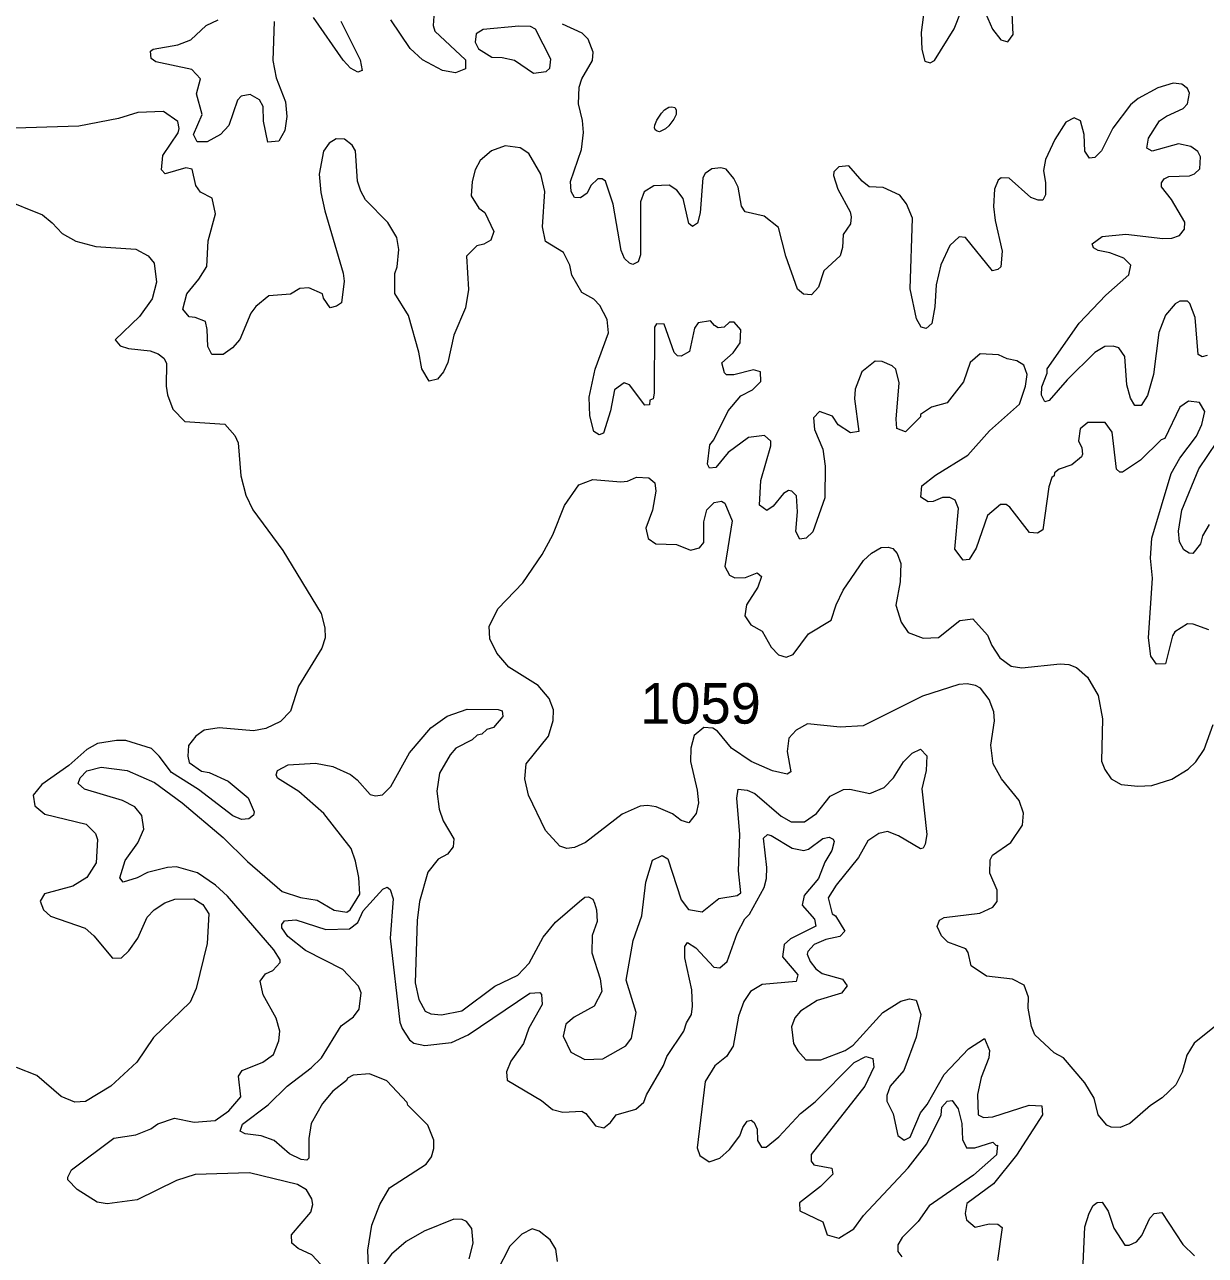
# Model space of a CAD drawing. Header units: kilometres. Extents: x 178.1 to 232.4, y 8228.7 to 8284.8.
# Drawn here: x 201.707 to 206.371, y 8246.606 to 8251.467 of the extents above; entities that cross this region are included whole.
import ezdxf

# ---------------------------------------------------------------- set-up
doc = ezdxf.new("R2010")
doc.units = ezdxf.units.KM
for name, color, linetype in [('1', 7, 'Continuous'), ('2', 7, 'Continuous'), ('21', 7, 'Continuous')]:
    doc.layers.add(name, color=color, linetype=linetype)
doc.styles.add('dgn002', font='dgn002.shx')

msp = doc.modelspace()

# ---------------------------------------------------------------- linework, layer by layer
at = {"layer": '1', "color": 5, "linetype": 'Continuous', "lineweight": 13, "flags": 128}
for points in [[(203.7168, 8251.2755), (203.7673, 8251.2814), (203.7813, 8251.2951), (203.7853, 8251.3308), (203.7248, 8251.4494), (203.7056, 8251.4597), (203.6593, 8251.4612), (203.5178, 8251.4479), (203.4903, 8251.4303), (203.4869, 8251.3981), (203.4994, 8251.3715), (203.5527, 8251.3381), (203.5928, 8251.3378), (203.6423, 8251.3263), (203.7168, 8251.2755)], [(202.2614, 8250.8777), (202.2477, 8250.893), (202.2527, 8250.9506), (202.3127, 8251.039), (202.3176, 8251.0568), (202.3124, 8251.084), (202.2552, 8251.1235), (202.1542, 8251.1202), (202.0776, 8251.0962), (201.921, 8251.0666), (201.6265, 8251.0564)], [(204.1759, 8249.9659), (204.1566, 8249.9638), (204.0964, 8250.0441), (204.0747, 8250.0519), (204.0375, 8250.0246), (204.0216, 8249.9412), (203.9939, 8249.8528), (203.977, 8249.847), (203.9555, 8249.8605), (203.9394, 8249.9221), (203.9375, 8249.9956), (203.9609, 8250.1057), (204.0129, 8250.2491), (204.0084, 8250.3027), (203.9785, 8250.3582), (203.955, 8250.3831), (203.9086, 8250.4091), (203.868, 8250.4773), (203.86, 8250.5165), (203.8356, 8250.5668), (203.7649, 8250.6105), (203.7532, 8250.6679), (203.7612, 8250.8075), (203.7454, 8250.877), (203.6991, 8250.9586), (203.6638, 8250.9799), (203.6048, 8250.9888), (203.5508, 8250.969), (203.5057, 8250.9298), (203.4865, 8250.8934), (203.4747, 8250.8472), (203.4703, 8250.7914), (203.5009, 8250.7427), (203.5243, 8250.7249), (203.5597, 8250.6499), (203.5482, 8250.6163), (203.5203, 8250.6003), (203.4927, 8250.5933), (203.4524, 8250.5531), (203.46, 8250.4203), (203.4483, 8250.3479), (203.4029, 8250.2406), (203.3782, 8250.133), (203.3617, 8250.0959), (203.3375, 8250.0671), (203.3047, 8250.0593), (203.2758, 8250.1075), (203.2644, 8250.1734), (203.2234, 8250.3182), (203.1689, 8250.4053), (203.1689, 8250.4839), (203.1786, 8250.5101), (203.1851, 8250.5793), (203.177, 8250.6256), (203.1419, 8250.685), (203.0532, 8250.7753), (203.0343, 8250.8089), (203.022, 8250.8488), (203.0139, 8250.9685), (203.0008, 8250.9904), (202.9702, 8251.0146), (202.9369, 8251.0165), (202.9093, 8250.9989), (202.8871, 8250.9666), (202.8709, 8250.8761), (202.8772, 8250.8046), (202.8921, 8250.7312), (202.9649, 8250.4852), (202.9695, 8250.4532), (202.9591, 8250.3681), (202.9393, 8250.3549), (202.9137, 8250.349), (202.8875, 8250.3865), (202.8833, 8250.4032), (202.8297, 8250.4273), (202.7944, 8250.4243), (202.7566, 8250.4029), (202.6718, 8250.396), (202.6207, 8250.3535), (202.5999, 8250.3278), (202.5563, 8250.2231), (202.5285, 8250.1906), (202.4911, 8250.1646), (202.4463, 8250.1642), (202.43, 8250.1959), (202.4284, 8250.2629), (202.4213, 8250.2939), (202.3803, 8250.3102), (202.3569, 8250.3128), (202.3313, 8250.3433), (202.3472, 8250.4039), (202.3946, 8250.4615), (202.4263, 8250.5117), (202.4316, 8250.6127), (202.4608, 8250.7199)], [(202.3681, 8250.8967), (202.3441, 8250.9012), (202.2614, 8250.8777)], [(202.4608, 8250.7199), (202.4476, 8250.7812), (202.402, 8250.8048), (202.3831, 8250.8311), (202.3681, 8250.8967)], [(204.2333, 8250.2839), (204.2024, 8250.2853), (204.1953, 8250.2718), (204.1943, 8250.0112), (204.1893, 8249.989)], [(205.3957, 8249.5553), (205.3826, 8249.5889), (205.3612, 8249.5994), (205.3333, 8249.5996), (205.2961, 8249.5836), (205.2768, 8249.5821), (205.2466, 8249.6), (205.2511, 8249.645), (205.3054, 8249.6875), (205.4326, 8249.7665), (205.519, 8249.8626), (205.6372, 8249.9684), (205.6606, 8250.0384), (205.6672, 8250.0856), (205.6545, 8250.1218), (205.6262, 8250.1393), (205.5878, 8250.1465), (205.5538, 8250.1623), (205.4819, 8250.1668), (205.4422, 8250.1328), (205.4159, 8250.0564), (205.3507, 8249.9733), (205.2889, 8249.9566), (205.2464, 8249.9269), (205.2456, 8249.9175), (205.1861, 8249.8586), (205.1521, 8249.8714), (205.1491, 8249.9091), (205.162, 8250.0516), (205.148, 8250.106), (205.1337, 8250.1199), (205.0943, 8250.1366), (205.0662, 8250.1374), (205.0137, 8250.096), (204.9879, 8250.0268), (204.9845, 8249.989), (205.002, 8249.8601), (204.9697, 8249.8551), (204.9209, 8249.8859), (204.8984, 8249.9205), (204.8473, 8249.9396), (204.8234, 8249.9143), (204.8268, 8249.8674), (204.8599, 8249.7905), (204.8691, 8249.7231), (204.8674, 8249.5977), (204.8199, 8249.4638), (204.7939, 8249.439), (204.7696, 8249.4354), (204.754, 8249.4648), (204.7605, 8249.5433), (204.7557, 8249.6062), (204.7372, 8249.6242), (204.7244, 8249.6271), (204.7047, 8249.6155), (204.6644, 8249.5648), (204.6384, 8249.5479), (204.6095, 8249.5691), (204.6145, 8249.6668), (204.6551, 8249.8028), (204.6548, 8249.8217), (204.6296, 8249.8447), (204.5664, 8249.8364), (204.4867, 8249.7769), (204.4375, 8249.7184), (204.4127, 8249.7147), (204.404, 8249.7316), (204.4134, 8249.8069), (204.4293, 8249.8268), (204.486, 8249.9411), (204.5359, 8250.0008), (204.5816, 8250.0249), (204.6155, 8250.0581), (204.6138, 8250.096), (204.5857, 8250.1038), (204.5079, 8250.0836), (204.4799, 8250.0837), (204.4718, 8250.0917), (204.461, 8250.1307), (204.5052, 8250.1709), (204.5334, 8250.2104), (204.5364, 8250.2613), (204.51, 8250.2922), (204.4917, 8250.292), (204.4704, 8250.2716), (204.4471, 8250.2697), (204.4314, 8250.2782), (204.4168, 8250.2972), (204.3674, 8250.2891), (204.3534, 8250.2678), (204.3338, 8250.176), (204.3006, 8250.1578), (204.2865, 8250.1595), (204.2726, 8250.1722), (204.2333, 8250.2839)], [(204.1893, 8249.989), (204.1764, 8249.9843), (204.1759, 8249.9659)], [(206.3843, 8249.0765), (206.3225, 8249.0991), (206.3002, 8249.1008), (206.2508, 8249.0685), (206.242, 8249.0531), (206.2144, 8248.9426), (206.1786, 8248.9415), (206.1561, 8248.9727), (206.1465, 8249.0449), (206.1627, 8249.2813), (206.1547, 8249.3603), (206.1593, 8249.4383), (206.2356, 8249.6942), (206.2703, 8249.7546), (206.3368, 8249.841), (206.3571, 8249.8877), (206.3686, 8249.9389), (206.348, 8249.9749), (206.3051, 8249.9797), (206.2699, 8249.9566), (206.2109, 8249.8325), (206.1971, 8249.8277), (206.1145, 8249.7474), (206.0434, 8249.6996), (206.0339, 8249.699), (206.0206, 8249.7109), (206.0032, 8249.8574), (205.9751, 8249.896), (205.9072, 8249.8953), (205.8772, 8249.87), (205.8701, 8249.8234), (205.8832, 8249.7955), (205.8861, 8249.77), (205.8816, 8249.7599), (205.8441, 8249.7287), (205.7937, 8249.7116), (205.7752, 8249.6971), (205.7738, 8249.685), (205.7641, 8249.6788), (205.7529, 8249.6416), (205.7296, 8249.4714), (205.7078, 8249.4583), (205.6763, 8249.4615), (205.5994, 8249.5605), (205.5844, 8249.5715), (205.5616, 8249.5712)], [(205.4138, 8249.3513), (205.3812, 8249.3957), (205.3957, 8249.5553)], [(205.5616, 8249.5712), (205.5108, 8249.5284), (205.4656, 8249.3989), (205.4385, 8249.3549), (205.4138, 8249.3513)], [(202.7062, 8248.5208), (202.7475, 8248.5428), (202.8553, 8248.5495), (202.9236, 8248.5367), (202.9935, 8248.5048), (203.0206, 8248.4837), (203.0724, 8248.426), (203.0931, 8248.4213), (203.1202, 8248.4245), (203.1537, 8248.4573), (203.2265, 8248.5906), (203.311, 8248.6898), (203.3756, 8248.7351), (203.4543, 8248.7636), (203.5776, 8248.7616), (203.593, 8248.7565), (203.5964, 8248.7346), (203.5585, 8248.6912), (203.5327, 8248.6826), (203.5132, 8248.6652), (203.4944, 8248.6608), (203.4747, 8248.6419), (203.4102, 8248.6097), (203.3875, 8248.5828), (203.3462, 8248.5099), (203.3351, 8248.4392), (203.3446, 8248.3685), (203.3602, 8248.3229), (203.4023, 8248.2515), (203.3992, 8248.2196), (203.3775, 8248.191), (203.34, 8248.1708), (203.2995, 8248.1197), (203.2662, 8248.0031), (203.2576, 8247.9283), (203.2495, 8247.6829), (203.2643, 8247.6163), (203.2891, 8247.5703), (203.3111, 8247.5602), (203.3531, 8247.5555), (203.4337, 8247.5721), (203.5639, 8247.6688), (203.6552, 8247.713), (203.7002, 8247.7604), (203.7548, 8247.8631), (203.8038, 8247.9217), (203.8985, 8248.0034), (203.9192, 8248.0212), (203.9342, 8248.022), (203.9514, 8248.0126), (203.9586, 8247.9975), (203.9665, 8247.971), (203.9684, 8247.9249), (203.949, 8247.869), (203.9472, 8247.8004), (203.9804, 8247.6978), (203.9867, 8247.6483), (203.957, 8247.5901), (203.8773, 8247.5474), (203.8442, 8247.5194), (203.834, 8247.4716), (203.8639, 8247.409), (203.9202, 8247.3793), (203.9911, 8247.3825), (204.0816, 8247.4332), (204.1037, 8247.464), (204.1232, 8247.5651), (204.0828, 8247.6927), (204.111, 8247.8496), (204.1451, 8247.9471), (204.1603, 8248.0802), (204.1873, 8248.1668), (204.2254, 8248.1855), (204.2471, 8248.1717), (204.3007, 8248.0099), (204.3294, 8247.9721), (204.383, 8247.9625), (204.4495, 8248.016), (204.521, 8248.0278), (204.5365, 8248.0384), (204.5268, 8248.1249), (204.5316, 8248.2688), (204.5202, 8248.4112), (204.5258, 8248.447), (204.5612, 8248.444), (204.5912, 8248.4299), (204.6954, 8248.3404), (204.7343, 8248.3183), (204.7879, 8248.3186), (204.8355, 8248.3513), (204.889, 8248.4193), (204.9423, 8248.4464), (204.9662, 8248.4473), (205.0463, 8248.4296), (205.1021, 8248.4538)], [(205.1021, 8248.4538), (205.1393, 8248.4927), (205.1783, 8248.5557), (205.2132, 8248.5889), (205.2461, 8248.6048), (205.2706, 8248.5787)], [(205.2706, 8248.5787), (205.2688, 8248.5208), (205.251, 8248.4484), (205.2706, 8248.2688), (205.2646, 8248.2297), (205.2561, 8248.2145)], [(202.8773, 8246.5693), (202.8416, 8246.608), (202.787, 8246.6337), (202.7624, 8246.6542), (202.7612, 8246.6866), (202.8367, 8246.7768), (202.8459, 8246.8074), (202.8411, 8246.8294), (202.8201, 8246.8649), (202.7852, 8246.8861), (202.5953, 8246.9315), (202.3804, 8246.925), (202.3064, 8246.9018), (202.1509, 8246.826), (202.0323, 8246.8098), (201.9936, 8246.8164), (201.914, 8246.8662), (201.8779, 8246.9044), (201.8776, 8246.9154), (201.8923, 8246.9435), (202.0595, 8247.0695), (202.1456, 8247.0818), (202.2048, 8247.1064), (202.2332, 8247.1253), (202.299, 8247.1484), (202.3762, 8247.1324), (202.4591, 8247.1391), (202.5128, 8247.1773), (202.5608, 8247.2322), (202.5516, 8247.3138), (202.5666, 8247.3361), (202.648, 8247.3691), (202.69, 8247.3997), (202.7107, 8247.4533), (202.7145, 8247.4911), (202.6998, 8247.5432), (202.6494, 8247.6345), (202.6375, 8247.6884), (202.6589, 8247.7181), (202.6867, 8247.7305), (202.7159, 8247.7633), (202.7156, 8247.7732), (202.691, 8247.8131), (202.5087, 8248.0244), (202.4604, 8248.0677), (202.3901, 8248.1165), (202.3071, 8248.1411), (202.2709, 8248.1381), (202.1919, 8248.1184), (202.1509, 8248.0966), (202.0963, 8248.08), (202.083, 8248.0977), (202.1036, 8248.1651), (202.1535, 8248.2358), (202.1776, 8248.2888), (202.1694, 8248.3436), (202.142, 8248.3775), (202.093, 8248.4027), (201.9437, 8248.448), (201.9186, 8248.4692), (201.9259, 8248.4919), (201.9523, 8248.5201), (202.0093, 8248.5344), (202.1121, 8248.5214), (202.22, 8248.4741), (202.3291, 8248.3936), (202.4906, 8248.2565), (202.5867, 8248.1622), (202.7237, 8248.0431), (202.7969, 8248.0196), (202.8626, 8248.0094), (202.9293, 8247.97), (202.9793, 8247.9621), (202.993, 8247.9709), (203.0305, 8248.0327), (203.0269, 8248.0985), (203.014, 8248.1627)], [(202.706, 8248.491), (202.7001, 8248.5035), (202.7062, 8248.5208)], [(203.014, 8248.1627), (202.9961, 8248.213), (202.8893, 8248.3515), (202.7902, 8248.4375), (202.706, 8248.491)], [(205.2561, 8248.2145), (205.246, 8248.2123), (205.1587, 8248.2631), (205.1161, 8248.2805), (205.0815, 8248.2728), (205.0372, 8248.2432), (205.0004, 8248.1778), (204.9131, 8248.0682), (204.8811, 8248.0183), (204.8971, 8247.9543), (204.91, 8247.9468), (204.9475, 8247.8859), (204.9272, 8247.865), (204.8715, 8247.8532), (204.8255, 8247.8337), (204.8006, 8247.8061), (204.7986, 8247.7956), (204.8103, 8247.7671), (204.8319, 8247.7378), (204.8575, 8247.7194), (204.9375, 8247.6969), (204.9567, 8247.6704), (204.9332, 8247.6412), (204.8379, 8247.6129), (204.7721, 8247.5701), (204.7492, 8247.5438), (204.7361, 8247.5082), (204.7439, 8247.4425), (204.7608, 8247.4133), (204.7929, 8247.3782), (204.8517, 8247.3779), (204.9481, 8247.4148), (204.9803, 8247.436), (205.0969, 8247.5656), (205.1678, 8247.6098), (205.2025, 8247.6193), (205.2293, 8247.6143), (205.2475, 8247.5575), (205.2293, 8247.4674), (205.1797, 8247.3359), (205.1261, 8247.2737), (205.1128, 8247.2369), (205.1131, 8247.2157), (205.1373, 8247.1652), (205.1569, 8247.0793), (205.1815, 8247.0606), (205.2044, 8247.0735), (205.2461, 8247.1685), (205.2727, 8247.2022), (205.3399, 8247.3198), (205.4354, 8247.422), (205.4987, 8247.4625), (205.5187, 8247.4157), (205.5155, 8247.386), (205.4853, 8247.3086), (205.4717, 8247.2417), (205.4735, 8247.1606), (205.4948, 8247.1507), (205.5316, 8247.1537), (205.6756, 8247.1994), (205.7247, 8247.1961), (205.7278, 8247.1616), (205.6251, 8247.0024), (205.534, 8246.8888), (205.429, 8246.8108), (205.4221, 8246.7716), (205.427, 8246.7465), (205.4617, 8246.7179), (205.5168, 8246.7306), (205.5514, 8246.7289), (205.568, 8246.7158), (205.5507, 8246.5851)], [(205.8947, 8246.7185), (205.9126, 8246.773), (205.9277, 8246.8026), (205.9442, 8246.8147), (205.9629, 8246.8164), (205.9872, 8246.7809)], [(205.9872, 8246.7809), (206.0101, 8246.7136), (206.0534, 8246.6468)], [(206.0534, 8246.6468), (206.0696, 8246.6459), (206.0987, 8246.6601), (206.1209, 8246.6841), (206.1516, 8246.7535), (206.1686, 8246.7718), (206.1987, 8246.7751), (206.2828, 8246.6493), (206.3277, 8246.6044)], [(205.8779, 8246.3395), (205.8947, 8246.7185)]]:
    msp.add_lwpolyline(points, dxfattribs=at)
at = {"layer": '2', "color": 3, "linetype": 'Continuous', "lineweight": 0, "flags": 128}
for points in [[(205.2607, 8251.5264), (205.2485, 8251.4365), (205.2511, 8251.3684), (205.263, 8251.3233), (205.2845, 8251.3167), (205.3008, 8251.3251), (205.3789, 8251.4508), (205.4059, 8251.5203)], [(205.493, 8251.533), (205.5306, 8251.4494), (205.5632, 8251.4076), (205.591, 8251.3992), (205.6115, 8251.4277), (205.6065, 8251.5403)], [(202.6924, 8251.4794), (202.6867, 8251.325), (202.7, 8251.2569), (202.7374, 8251.1617), (202.7424, 8251.1046), (202.734, 8251.0489), (202.7111, 8251.0061), (202.668, 8251.0034), (202.6504, 8251.086), (202.6484, 8251.1435), (202.6341, 8251.1697), (202.5982, 8251.1914), (202.5615, 8251.1845), (202.5475, 8251.1685), (202.5137, 8251.0689), (202.4801, 8251.0326), (202.4275, 8251.0037), (202.3884, 8251.0043), (202.3741, 8251.0331), (202.4081, 8251.1117), (202.3854, 8251.194), (202.4012, 8251.253), (202.3677, 8251.2895), (202.2247, 8251.32), (202.2061, 8251.3332), (202.2044, 8251.3618), (202.2149, 8251.3707), (202.3123, 8251.3872), (202.3628, 8251.4074), (202.4243, 8251.464), (202.471, 8251.486)], [(202.9561, 8251.4807), (203.0328, 8251.3275), (203.0404, 8251.2864), (203.023, 8251.2786), (202.9943, 8251.2951), (202.9654, 8251.3266), (202.8478, 8251.4958)], [(203.3237, 8251.501), (203.3205, 8251.4633), (203.3277, 8251.4412), (203.4487, 8251.3273), (203.4484, 8251.2919), (203.4088, 8251.2772), (203.3579, 8251.2853), (203.2791, 8251.3281), (203.2298, 8251.3725), (203.1537, 8251.4857)], [(203.9439, 8250.8319), (203.9288, 8250.8013), (203.9028, 8250.7834), (203.8789, 8250.7848), (203.8656, 8250.8082), (203.8635, 8250.8475), (203.906, 8250.9741), (203.9144, 8251.0406), (203.9112, 8251.0887), (203.8948, 8251.1545), (203.8979, 8251.2203), (203.9077, 8251.2532), (203.9503, 8251.3257), (203.9523, 8251.3586), (203.9325, 8251.4096), (203.9087, 8251.4333), (203.8313, 8251.4693)], [(206.3007, 8251.1546), (206.3091, 8251.196), (206.3006, 8251.2146), (206.2784, 8251.2321), (206.2435, 8251.2357), (206.1836, 8251.2173), (206.1059, 8251.1751), (206.0757, 8251.1501), (206.0057, 8251.0576), (205.9613, 8250.9681), (205.9352, 8250.9421), (205.9129, 8250.9397), (205.8951, 8250.967), (205.8929, 8251.0327), (205.8781, 8251.0876), (205.8526, 8251.0989), (205.8195, 8251.0818), (205.7761, 8251.0135), (205.7398, 8250.9339), (205.7316, 8250.8906), (205.7398, 8250.8418), (205.7398, 8250.7944), (205.7289, 8250.7739), (205.7103, 8250.7734), (205.6812, 8250.7846), (205.5965, 8250.8602), (205.5645, 8250.8619), (205.5527, 8250.8528), (205.5376, 8250.8173), (205.5341, 8250.7488), (205.5402, 8250.6932), (205.5686, 8250.5724), (205.5629, 8250.5103), (205.5516, 8250.4992), (205.5297, 8250.4951), (205.4236, 8250.6263), (205.3985, 8250.6284), (205.3615, 8250.5942), (205.3262, 8250.5185), (205.3072, 8250.4389), (205.302, 8250.3526), (205.2906, 8250.2868), (205.2678, 8250.2666), (205.2482, 8250.2726), (205.2301, 8250.3051), (205.2052, 8250.4229), (205.2143, 8250.702), (205.1903, 8250.7595), (205.1648, 8250.7936), (205.0986, 8250.824), (205.0436, 8250.8261), (205.0156, 8250.8491), (204.9622, 8250.9097), (204.9231, 8250.9059), (204.9039, 8250.8859), (204.9022, 8250.8715), (204.9194, 8250.8173), (204.9678, 8250.7271), (204.9726, 8250.7074), (204.9695, 8250.6805), (204.9402, 8250.6383), (204.9383, 8250.5864), (204.9285, 8250.5535), (204.8646, 8250.4948), (204.8426, 8250.4306), (204.8157, 8250.3997), (204.7838, 8250.4019), (204.7601, 8250.4226), (204.7138, 8250.5526), (204.6848, 8250.6655), (204.6287, 8250.7106), (204.5528, 8250.728), (204.5387, 8250.7497), (204.5251, 8250.8252), (204.5086, 8250.8588), (204.4775, 8250.8961), (204.4572, 8250.9013), (204.4218, 8250.8976), (204.3946, 8250.8794), (204.3854, 8250.8616), (204.3751, 8250.7233), (204.365, 8250.6829), (204.3445, 8250.67), (204.3307, 8250.6817), (204.3077, 8250.7799), (204.2839, 8250.8131), (204.2524, 8250.8323), (204.1929, 8250.8306), (204.1536, 8250.8064), (204.14, 8250.7667), (204.1395, 8250.5583), (204.1306, 8250.5306), (204.1093, 8250.5198), (204.0957, 8250.5247), (204.0771, 8250.5435)], [(204.2042, 8251.0902), (204.2227, 8251.117), (204.2347, 8251.13), (204.2514, 8251.1411), (204.2634, 8251.142), (204.2754, 8251.1402), (204.2809, 8251.1309), (204.2809, 8251.1124), (204.2717, 8251.093), (204.2523, 8251.0671), (204.2384, 8251.0551), (204.2144, 8251.044), (204.2051, 8251.0459), (204.1978, 8251.0514), (204.195, 8251.0597), (204.1959, 8251.0699), (204.2042, 8251.0902)], [(206.2178, 8251.106), (206.2829, 8251.1354), (206.3007, 8251.1546)], [(206.1608, 8250.9675), (206.1399, 8250.9793), (206.1464, 8251.0185), (206.1898, 8251.0864), (206.2178, 8251.106)], [(206.3778, 8250.1608), (206.3589, 8250.1547), (206.3433, 8250.1636), (206.3306, 8250.3098), (206.3093, 8250.366), (206.3002, 8250.3747), (206.2702, 8250.375), (206.2526, 8250.364), (206.2137, 8250.3198), (206.1878, 8250.2504), (206.166, 8250.0853), (206.1428, 8250.0023), (206.1177, 8249.9622), (206.0929, 8249.9632), (206.0749, 8249.991), (206.0607, 8250.0438), (206.0528, 8250.1563), (206.03, 8250.1899), (206.0075, 8250.1973), (205.974, 8250.1951), (205.9341, 8250.1724), (205.8254, 8250.0647), (205.7545, 8249.9818), (205.7368, 8249.9777), (205.7235, 8250.0036), (205.7251, 8250.0358), (205.7463, 8250.0908), (205.7468, 8250.1081), (205.8727, 8250.2878), (205.9775, 8250.3983), (206.0689, 8250.4789), (206.0771, 8250.5174), (206.0491, 8250.544), (205.9934, 8250.5656), (205.9473, 8250.5743), (205.9293, 8250.5859), (205.9241, 8250.6015), (205.9631, 8250.6297), (206.0573, 8250.6398), (206.2034, 8250.622), (206.2383, 8250.6237), (206.2696, 8250.6335), (206.2885, 8250.659), (206.2896, 8250.6864), (206.2373, 8250.7759), (206.1977, 8250.826), (206.1976, 8250.8417), (206.2091, 8250.8586), (206.2272, 8250.8669), (206.3087, 8250.8704), (206.3287, 8250.8772), (206.349, 8250.8978), (206.352, 8250.9454), (206.342, 8250.9655), (206.3142, 8250.985), (206.2649, 8250.9963), (206.1608, 8250.9675)], [(203.9884, 8250.8586), (203.9713, 8250.858), (203.9439, 8250.8319)], [(204.0771, 8250.5435), (204.0636, 8250.5754), (204.0311, 8250.7575), (204.0013, 8250.8487), (203.9884, 8250.8586)], [(201.6205, 8250.7787), (201.7769, 8250.7152), (201.8153, 8250.6848), (201.8554, 8250.6418), (201.909, 8250.6113), (201.988, 8250.5909), (202.1457, 8250.5804), (202.195, 8250.5535), (202.2187, 8250.5245), (202.2273, 8250.45), (202.2107, 8250.3838), (202.1599, 8250.3138), (202.0637, 8250.2227), (202.0845, 8250.198), (202.1173, 8250.1878), (202.2031, 8250.1784), (202.2339, 8250.1674), (202.2564, 8250.1496), (202.2666, 8250.1295), (202.2653, 8250.0387), (202.2706, 8250.0049), (202.2916, 8249.9487), (202.3398, 8249.8993), (202.4979, 8249.8893), (202.5375, 8249.8439), (202.55, 8249.8147), (202.5614, 8249.6843), (202.5806, 8249.6089), (202.6084, 8249.5507), (202.7264, 8249.39), (202.8786, 8249.1418), (202.8921, 8249.0844), (202.8939, 8249.0456), (202.8803, 8249.0049), (202.7887, 8248.854), (202.7574, 8248.756), (202.7175, 8248.7144), (202.6601, 8248.6871), (202.6111, 8248.6777), (202.475, 8248.6895), (202.4163, 8248.6798), (202.3829, 8248.6572), (202.3546, 8248.6192), (202.3508, 8248.5777), (202.3571, 8248.5522), (202.4056, 8248.5184), (202.4362, 8248.513), (202.5104, 8248.4787), (202.5892, 8248.4128), (202.6141, 8248.358), (202.6107, 8248.3442), (202.592, 8248.3305), (202.5639, 8248.3275), (202.5286, 8248.3414), (202.3941, 8248.4454), (202.2866, 8248.5133), (202.2388, 8248.5775), (202.2074, 8248.6086), (202.1065, 8248.6402), (202.07, 8248.6401), (201.9949, 8248.6271), (201.952, 8248.6046), (201.8816, 8248.5403), (201.7752, 8248.466), (201.7402, 8248.4238), (201.7476, 8248.3814), (201.7866, 8248.348), (201.95, 8248.3094), (201.9869, 8248.2722), (201.9952, 8248.2486), (201.9887, 8248.1568), (201.9523, 8248.0989)], [(206.3863, 8249.4921), (206.3599, 8249.4483), (206.3515, 8249.4165), (206.3214, 8249.3785), (206.3074, 8249.3789), (206.2865, 8249.3923), (206.2693, 8249.4246), (206.2651, 8249.467), (206.2784, 8249.5498), (206.345, 8249.7119), (206.4165, 8249.8185)], [(204.755, 8248.6804), (204.7259, 8248.649), (204.7194, 8248.5966), (204.7339, 8248.5164), (204.7186, 8248.5069), (204.6616, 8248.5194), (204.5773, 8248.5565), (204.4998, 8248.6096), (204.4438, 8248.6764), (204.4251, 8248.6879), (204.3896, 8248.6906), (204.3516, 8248.6591), (204.339, 8248.6098), (204.3376, 8248.5571), (204.3637, 8248.4432), (204.3687, 8248.3931), (204.3595, 8248.3515), (204.3308, 8248.3148), (204.3001, 8248.3239), (204.2656, 8248.3499), (204.2018, 8248.3775), (204.1677, 8248.3831), (204.1389, 8248.38), (204.0671, 8248.3483), (203.9225, 8248.237), (203.8785, 8248.2166), (203.8483, 8248.2136), (203.8204, 8248.2223), (203.7647, 8248.2846), (203.6974, 8248.4236), (203.6833, 8248.4878), (203.6874, 8248.5478), (203.7758, 8248.6569), (203.7941, 8248.7191), (203.7957, 8248.7606), (203.7789, 8248.8054), (203.7355, 8248.8567), (203.6199, 8248.9298), (203.5715, 8248.9845), (203.5444, 8249.041), (203.5425, 8249.0914), (203.5776, 8249.1607), (203.6752, 8249.2618), (203.7519, 8249.3747), (203.7939, 8249.4525), (203.8397, 8249.5672), (203.8965, 8249.6489), (203.9517, 8249.6703), (204.0624, 8249.6606), (204.0888, 8249.6639), (204.1236, 8249.6802), (204.172, 8249.677), (204.1962, 8249.6577), (204.2008, 8249.6243), (204.1877, 8249.5493), (204.1614, 8249.4785), (204.1699, 8249.4371), (204.2002, 8249.4167), (204.282, 8249.4134), (204.3367, 8249.3909), (204.3726, 8249.4001), (204.3899, 8249.4211), (204.3893, 8249.5036), (204.4018, 8249.5503), (204.4311, 8249.5802), (204.4592, 8249.5848), (204.4734, 8249.5775), (204.5021, 8249.5066), (204.4727, 8249.3262), (204.4908, 8249.2922), (204.5121, 8249.2822), (204.554, 8249.2836), (204.6007, 8249.3017), (204.6182, 8249.2878), (204.6038, 8249.2451), (204.5579, 8249.176), (204.5518, 8249.1318), (204.575, 8249.097), (204.6204, 8249.071), (204.6553, 8249.0079), (204.6844, 8248.9785), (204.7154, 8248.9693), (204.7422, 8248.9791), (204.8035, 8249.061), (204.8927, 8249.1148), (204.9128, 8249.1756), (204.9403, 8249.2332), (205.0202, 8249.3505), (205.0524, 8249.3793), (205.091, 8249.4017), (205.1185, 8249.4037), (205.136, 8249.3982), (205.1541, 8249.3785), (205.1684, 8249.3386), (205.1653, 8249.2662)], [(205.1653, 8249.2662), (205.149, 8249.1739), (205.169, 8249.1069), (205.1973, 8249.066), (205.2566, 8249.0433)], [(205.2566, 8249.0433), (205.3175, 8249.0462), (205.4011, 8249.114)], [(205.4011, 8249.114), (205.4523, 8249.1196), (205.5101, 8249.0561), (205.5279, 8249.0147), (205.5594, 8248.9655), (205.6036, 8248.9338), (205.6468, 8248.9266), (205.7972, 8248.9428), (205.832, 8248.9395), (205.8626, 8248.9279), (205.9059, 8248.8902), (205.948, 8248.8169), (205.9652, 8248.7256), (205.9604, 8248.5585)], [(205.4298, 8248.8638), (205.3969, 8248.8604), (205.2533, 8248.8144), (205.019, 8248.6979), (204.9286, 8248.6928)], [(206.4746, 8247.5626), (206.3265, 8247.4435), (206.2983, 8247.3963), (206.2794, 8247.3292), (206.2541, 8247.2794), (206.2007, 8247.228), (206.1541, 8247.1974), (206.0728, 8247.1262), (206.0344, 8247.1106), (205.9989, 8247.1121), (205.9819, 8247.1209), (205.9471, 8247.1615), (205.9316, 8247.2273), (205.8957, 8247.2875), (205.8105, 8247.3857), (205.7739, 8247.406), (205.698, 8247.4768), (205.6842, 8247.5103), (205.6717, 8247.5825), (205.6722, 8247.626), (205.6559, 8247.6732), (205.6097, 8247.6968), (205.5071, 8247.7087), (205.4455, 8247.7497), (205.4341, 8247.8025), (205.4245, 8247.8164), (205.354, 8247.8429), (205.3288, 8247.8683), (205.3123, 8247.9053), (205.3212, 8247.9298), (205.3395, 8247.9401), (205.4806, 8247.9574), (205.5317, 8247.9812), (205.5487, 8248.0039), (205.5489, 8248.0479), (205.5195, 8248.1157), (205.5211, 8248.1687), (205.5305, 8248.1869), (205.6031, 8248.2369), (205.6492, 8248.3049), (205.6528, 8248.3523), (205.6361, 8248.403), (205.5659, 8248.4881), (205.5329, 8248.547), (205.5243, 8248.621), (205.5388, 8248.7168), (205.5355, 8248.7527), (205.5175, 8248.8013), (205.4829, 8248.8462), (205.4627, 8248.8574), (205.4298, 8248.8638)], [(204.9286, 8248.6928), (204.799, 8248.7053), (204.755, 8248.6804)], [(205.9604, 8248.5585), (205.9736, 8248.5249), (205.9993, 8248.4878), (206.0385, 8248.4655), (206.1046, 8248.4591), (206.1602, 8248.4624), (206.2389, 8248.4865), (206.3036, 8248.5267), (206.3334, 8248.5555), (206.3671, 8248.6045), (206.4018, 8248.7032)], [(202.6688, 8247.2003), (202.7439, 8247.2739), (202.8388, 8247.3465), (202.8798, 8247.3865), (202.9566, 8247.5124), (203.0057, 8247.5488), (203.028, 8247.5788), (203.0363, 8247.6427), (203.0254, 8247.6688), (202.9632, 8247.7357), (202.8166, 8247.8105), (202.747, 8247.8652), (202.723, 8247.9001), (202.7229, 8247.9133), (202.7339, 8247.9277), (202.7785, 8247.9319), (202.897, 8247.8926), (202.9898, 8247.8961), (203.0229, 8247.9213), (203.0446, 8247.9664), (203.1221, 8248.0525), (203.1393, 8248.06), (203.1506, 8248.0514), (203.1621, 8248.0138), (203.1507, 8247.8584), (203.1886, 8247.5275), (203.1979, 8247.5023), (203.2276, 8247.4572), (203.2441, 8247.4447), (203.2874, 8247.4352), (203.3925, 8247.4469), (203.4584, 8247.4773), (203.7025, 8247.6417), (203.7414, 8247.644), (203.7484, 8247.6364), (203.7514, 8247.5973), (203.6986, 8247.5037), (203.6769, 8247.4431), (203.6275, 8247.3728), (203.6104, 8247.3308), (203.613, 8247.2979), (203.7482, 8247.2179), (203.7916, 8247.1816), (203.8325, 8247.172), (203.908, 8247.176), (203.9231, 8247.1663), (203.9623, 8247.1177), (203.9951, 8247.1093), (204.0209, 8247.1305), (204.0441, 8247.1612), (204.1213, 8247.1841), (204.1533, 8247.2105), (204.1628, 8247.2403), (204.2303, 8247.3563), (204.2437, 8247.3921), (204.3113, 8247.4918), (204.3211, 8247.524), (204.3406, 8247.5571), (204.3456, 8247.5899), (204.3424, 8247.655), (204.3149, 8247.7806), (204.3146, 8247.8262), (204.3251, 8247.8412), (204.3577, 8247.8212), (204.4298, 8247.7449), (204.4535, 8247.7419), (204.4817, 8247.7664), (204.5221, 8247.877), (204.5513, 8247.9348), (204.57, 8247.9532), (204.6281, 8248.0585), (204.637, 8248.0943), (204.6387, 8248.1386), (204.6261, 8248.2534), (204.6409, 8248.2677), (204.6562, 8248.2648), (204.7385, 8248.2148), (204.7854, 8248.2055), (204.8029, 8248.2108), (204.8604, 8248.2528), (204.8844, 8248.2581), (204.9013, 8248.25), (204.9048, 8248.2402), (204.896, 8248.2054), (204.8675, 8248.1594), (204.8432, 8248.0939), (204.7863, 8248.0272), (204.7788, 8247.9891), (204.8277, 8247.9339), (204.8326, 8247.9066), (204.7326, 8247.8565), (204.7067, 8247.8338), (204.7012, 8247.7846), (204.7615, 8247.7139), (204.7545, 8247.6871)], [(201.9523, 8248.0989), (201.8971, 8248.0648), (201.7848, 8248.034), (201.7686, 8248.005), (201.7806, 8247.9701)], [(201.9463, 8247.8978), (201.9804, 8247.868), (202.0532, 8247.7795), (202.0888, 8247.781), (202.1182, 8247.8084), (202.1543, 8247.8593), (202.1911, 8247.9421), (202.2179, 8247.9703), (202.2609, 8247.9983), (202.3004, 8248.0129), (202.3753, 8248.0142), (202.4112, 8247.9915), (202.4345, 8247.9553), (202.4284, 8247.8382), (202.384, 8247.6604), (202.3604, 8247.6064), (202.2158, 8247.4664), (202.1498, 8247.3695), (202.0466, 8247.2747), (201.9471, 8247.2132), (201.9052, 8247.2114), (201.8509, 8247.2336), (201.7548, 8247.3166), (201.6749, 8247.3477)], [(201.7806, 8247.9701), (201.8089, 8247.9451), (201.9463, 8247.8978)], [(204.7545, 8247.6871), (204.6206, 8247.6754), (204.5737, 8247.648), (204.5478, 8247.609), (204.5268, 8247.5504)], [(204.5268, 8247.5504), (204.5055, 8247.4324), (204.48, 8247.392)], [(204.48, 8247.392), (204.4336, 8247.3549), (204.395, 8247.293), (204.364, 8247.0303), (204.3738, 8247.0008), (204.4112, 8246.976), (204.4533, 8246.9896), (204.4912, 8247.0242), (204.5327, 8247.0781), (204.5434, 8247.1107), (204.5617, 8247.1355), (204.5764, 8247.1402), (204.5892, 8247.1305), (204.6004, 8247.105), (204.6018, 8247.06), (204.6182, 8247.0331), (204.6358, 8247.0333), (204.6859, 8247.0743), (204.7715, 8247.1663), (204.8303, 8247.212), (204.9843, 8247.3676), (205.0296, 8247.392), (205.0581, 8247.3835), (205.0619, 8247.3491), (205.0258, 8247.2746), (204.8134, 8247.0047), (204.8134, 8246.9779), (204.824, 8246.9636), (204.8952, 8246.9503), (204.8998, 8246.9262), (204.8506, 8246.8782), (204.7673, 8246.8138), (204.7694, 8246.7818), (204.8601, 8246.7387), (204.8773, 8246.6869), (204.9238, 8246.6735), (204.9821, 8246.7107), (205.0206, 8246.7636), (205.1966, 8246.9513), (205.2703, 8247.0462), (205.3277, 8247.1605), (205.3302, 8247.1916), (205.3513, 8247.2156), (205.3714, 8247.2171), (205.3941, 8247.1844), (205.4088, 8247.1264), (205.4122, 8247.0643), (205.4276, 8247.0308), (205.4603, 8247.031), (205.5313, 8247.0533), (205.5451, 8247.0393), (205.5502, 8247.041), (205.5456, 8247.0029), (205.4554, 8246.9232), (205.2806, 8246.8014), (205.2373, 8246.7402), (205.1728, 8246.6767), (205.1559, 8246.6472), (205.1567, 8246.6211), (205.1717, 8246.5996)], [(203.0651, 8246.562), (203.0619, 8246.6263), (203.0786, 8246.7255), (203.1099, 8246.807), (203.148, 8246.8726), (203.2926, 8246.9665), (203.3137, 8246.9947), (203.3235, 8247.0284), (203.3233, 8247.0606), (203.3002, 8247.1206), (203.2203, 8247.1986), (203.2178, 8247.2097), (203.1375, 8247.2951), (203.0694, 8247.3232), (203.0049, 8247.3184), (202.982, 8247.3054), (202.9787, 8247.2967), (202.9237, 8247.254), (202.883, 8247.2052), (202.8385, 8247.1271), (202.8298, 8247.068), (202.8297, 8246.9902), (202.8209, 8246.9825), (202.799, 8246.9852), (202.7536, 8247.0075)], [(202.5584, 8247.0969), (202.567, 8247.1237), (202.6688, 8247.2003)], [(202.7536, 8247.0075), (202.6925, 8247.0591), (202.6407, 8247.0775), (202.5776, 8247.086), (202.5584, 8247.0969)], [(203.4631, 8246.5922), (203.4781, 8246.6544), (203.4731, 8246.7118), (203.4521, 8246.7395), (203.4347, 8246.7471), (203.4022, 8246.7489), (203.2847, 8246.7012), (203.2137, 8246.6611), (203.1561, 8246.611), (203.1137, 8246.5557)], [(203.8124, 8246.5815), (203.8046, 8246.6306), (203.7827, 8246.6679), (203.7392, 8246.7013), (203.7114, 8246.7109), (203.6704, 8246.6904), (203.6237, 8246.6423), (203.5715, 8246.5426)]]:
    msp.add_lwpolyline(points, dxfattribs=at)

# ---------------------------------------------------------------- texts
at = {"layer": '21', "color": 7, "linetype": 'Continuous', "lineweight": 0, "style": 'dgn002'}
msp.add_text('1059', height=0.16, dxfattribs=at).set_placement((204.139, 8248.7062))

doc.saveas('drawing.dxf')
